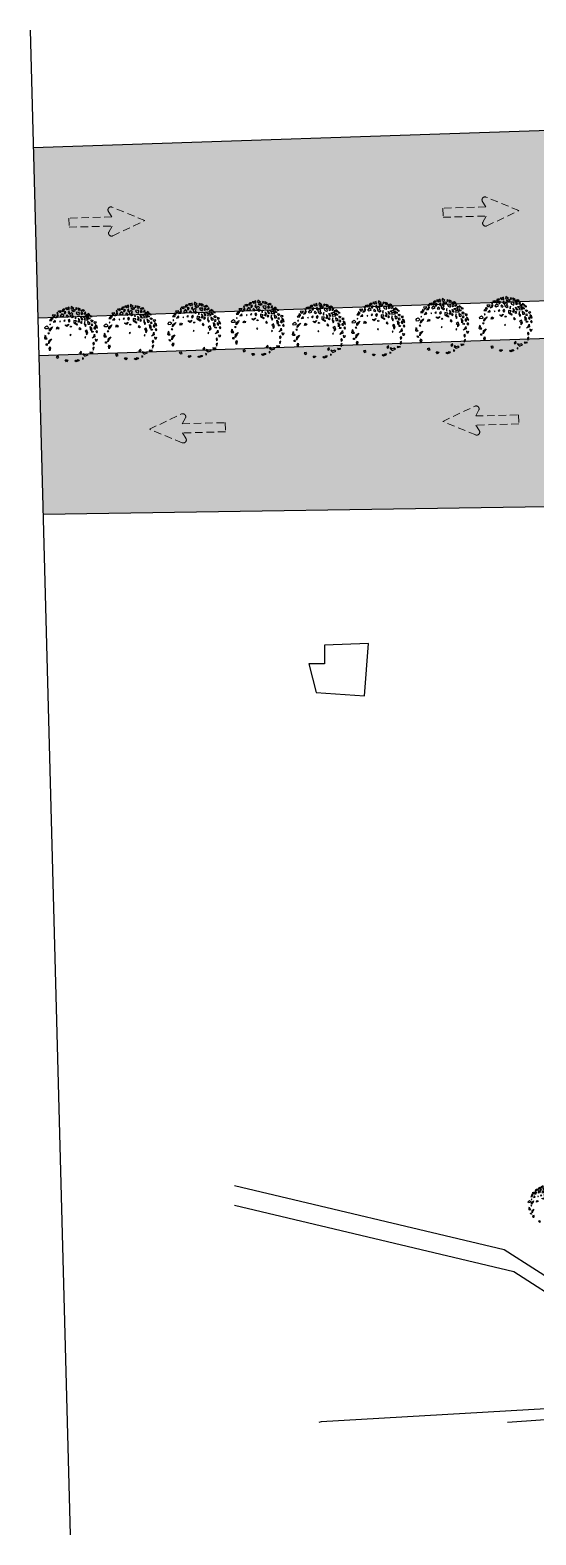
# Model space of a CAD drawing. Header units: inches. Extents: x 625 to 2719, y 1 to 1360.
# Drawn here: x 1983.6 to 2063.8, y 578.4 to 817 of the extents above; entities that cross this region are included whole.
import ezdxf

# ---------------------------------------------------------------- set-up
doc = ezdxf.new("R2010")
doc.units = ezdxf.units.IN
doc.header["$MEASUREMENT"] = 0
doc.linetypes.add('HIDDEN2', pattern=[0.1875, 0.125, -0.0625])
doc.layers.add('CAY', color=94, linetype='Continuous')
doc.layers.add('DIENHOA', color=3, linetype='Continuous')
doc.layers.add('Transito', color=50, linetype='HIDDEN2', lineweight=15)

# ---------------------------------------------------------------- blocks, each defined once
blk = doc.blocks.new('Cay01-mb')
at = {"layer": 'DIENHOA'}
for p, q in [((-1045, 902), (-1128, 819)), ((-1128, 819), (-994, 815)), ((-1022, 986), (-1045, 902)), ((-932, 908), (-1022, 986)), ((-1002, 883), (-932, 908)), ((-994, 815), (-1002, 883)), ((-789, 1112), (-964, 1099)), ((-964, 1099), (-910, 1006)), ((-822, 831), (-932, 723)), ((-910, 1006), (-846, 1025)), ((-846, 1025), (-789, 1112)), ((-805, 745), (-822, 831)), ((-739, 1025), (-804, 959)), ((-804, 959), (-693, 979)), ((-706, 1088), (-739, 1025)), ((-705, 1242), (-724, 1177)), ((-724, 1177), (-663, 1176)), ((-640, 1093), (-706, 1088)), ((-649, 1221), (-705, 1242)), ((-693, 979), (-640, 1093)), ((-663, 1176), (-649, 1221)), ((-645, 1301), (-522, 1333)), ((-578, 1246), (-645, 1301)), ((-567, 1211), (-578, 1246)), ((-522, 1226), (-567, 1211)), ((-430, 1181), (-547, 1048)), ((-547, 1048), (-468, 1005)), ((-522, 1333), (-522, 1226)), ((-468, 1005), (-347, 1050)), ((-449, 1284), (-386, 1423)), ((-369, 1287), (-449, 1284)), ((-427, 1107), (-430, 1181)), ((-375, 1114), (-427, 1107)), ((-386, 1423), (-298, 1419)), ((-366, 1367), (-386, 1316)), ((-386, 1316), (-369, 1287)), ((-347, 1050), (-375, 1114)), ((-308, 842), (-367, 788)), ((-322, 1335), (-366, 1367)), ((-319, 1261), (-334, 1169)), ((-334, 1169), (-274, 1168)), ((-298, 1419), (-322, 1335)), ((-231, 1257), (-319, 1261)), ((-283, 788), (-308, 842)), ((-274, 1168), (-231, 1257)), ((-140, 1458), (-258, 1458)), ((-258, 1458), (-165, 1361)), ((-182, 1091), (-232, 1004)), ((-232, 1004), (-140, 972)), ((-97, 1004), (-182, 1091)), ((-165, 1361), (-123, 1415)), ((-64, 1501), (-140, 1458)), ((-140, 972), (-97, 1004)), ((-123, 1415), (-55, 1382)), ((-47, 853), (-123, 788)), ((-64, 1307), (-114, 1242)), ((-114, 1242), (-81, 1155)), ((-81, 1155), (-47, 1199)), ((-55, 1382), (-64, 1501)), ((-47, 1199), (-64, 1307)), ((-22, 777), (-47, 853)), ((63, 1209), (-30, 1123)), ((-30, 1123), (-13, 1037)), ((-13, 1037), (88, 950)), ((57, 1540), (29, 1436)), ((29, 1436), (88, 1404)), ((189, 1426), (57, 1540)), ((139, 1145), (63, 1209)), ((164, 1328), (71, 1328)), ((71, 1328), (164, 1263)), ((71, 1047), (139, 1145)), ((172, 993), (71, 1047)), ((88, 1404), (189, 1426)), ((88, 950), (172, 993)), ((231, 1350), (164, 1328)), ((164, 1263), (282, 1307)), ((282, 1307), (231, 1350)), ((282, 1004), (248, 928)), ((248, 928), (273, 864)), ((273, 864), (282, 928)), ((341, 1458), (282, 1426)), ((282, 1426), (324, 1382)), ((282, 928), (282, 1004)), ((493, 1220), (316, 1209)), ((316, 1209), (341, 1123)), ((324, 1382), (366, 1404)), ((366, 1404), (341, 1458)), ((341, 1123), (459, 1069)), ((493, 810), (408, 907)), ((408, 907), (434, 766)), ((417, 1339), (434, 1371)), ((459, 1317), (417, 1339)), ((425, 1458), (535, 1393)), ((434, 1371), (425, 1458)), ((442, 1166), (493, 1220)), ((484, 1134), (442, 1166)), ((535, 1393), (459, 1317)), ((459, 1069), (484, 1134)), ((459, 691), (493, 810)), ((552, 1307), (695, 1361)), ((611, 1253), (552, 1307)), ((627, 1199), (552, 1145)), ((552, 1145), (594, 1101)), ((552, 950), (644, 831)), ((611, 777), (552, 950)), ((594, 1101), (686, 1134)), ((619, 1285), (611, 1253)), ((644, 831), (611, 777)), ((670, 1307), (619, 1285)), ((686, 1134), (627, 1199)), ((653, 972), (821, 1015)), ((745, 896), (653, 972)), ((678, 1253), (670, 1307)), ((754, 1296), (678, 1253)), ((695, 1361), (754, 1296)), ((762, 1188), (728, 1112)), ((728, 1112), (821, 1166)), ((754, 874), (728, 799)), ((728, 799), (931, 810)), ((846, 907), (745, 896)), ((846, 885), (754, 874)), ((804, 1231), (762, 1188)), ((821, 1166), (804, 1231)), ((821, 1015), (872, 1112)), ((872, 1112), (846, 907)), ((931, 810), (846, 885)), ((939, 1134), (914, 1091)), ((914, 1091), (948, 1058)), ((956, 983), (914, 918)), ((914, 918), (973, 874)), ((1032, 1069), (939, 1134)), ((948, 1058), (1032, 1069)), ((973, 907), (956, 983)), ((1057, 874), (973, 907)), ((973, 874), (1057, 874)), ((1040, 1037), (1032, 1004)), ((1032, 1004), (1091, 961)), ((1158, 972), (1040, 1037)), ((1091, 961), (1158, 972)), ((-1395, 21), (-1421, -120)), ((-1328, -12), (-1395, 21)), ((-1379, 453), (-1328, 507)), ((-1362, 377), (-1379, 453)), ((-1244, 388), (-1362, 377)), ((-1328, 507), (-1269, 539)), ((-1269, 539), (-1185, 453)), ((-1185, 453), (-1244, 388)), ((-1134, 140), (-1227, 151)), ((-1227, 151), (-1185, 107)), ((-1185, 107), (-1134, 140)), ((-1008, 410), (-1143, 259)), ((-1143, 259), (-1126, 377)), ((-1126, 377), (-974, 485)), ((-1075, 637), (-1117, 604)), ((-1117, 604), (-1084, 594)), ((-1084, 594), (-1075, 637)), ((-974, 485), (-1008, 410)), ((-932, 723), (-805, 745)), ((-763, 345), (-721, 464)), ((-704, 377), (-763, 345)), ((-721, 464), (-637, 421)), ((-662, 345), (-704, 377)), ((-637, 421), (-662, 345)), ((-544, 756), (-569, 788)), ((-569, 788), (-569, 734)), ((-569, 734), (-544, 756)), ((-367, 788), (-342, 766)), ((-342, 766), (-283, 788)), ((-283, 572), (-199, 539)), ((-283, 529), (-283, 572)), ((-199, 475), (-283, 529)), ((-199, 539), (-106, 594)), ((-140, 539), (-199, 475)), ((-106, 594), (-140, 539)), ((-123, 788), (-81, 702)), ((-81, 702), (-22, 777)), ((-13, 42), (-55, 21)), ((-55, 21), (-30, -1)), ((-30, -1), (4, 10)), ((-13, 485), (21, 496)), ((-13, 431), (-13, 485)), ((46, 453), (-13, 431)), ((4, 10), (-13, 42)), ((21, 496), (46, 453)), ((172, 788), (164, 658)), ((164, 658), (341, 550)), ((316, 756), (172, 788)), ((240, 648), (316, 756)), ((383, 572), (240, 648)), ((341, 550), (383, 572)), ((434, 766), (366, 723)), ((366, 723), (459, 691)), ((476, 410), (434, 345)), ((434, 345), (493, 291)), ((501, 356), (476, 410)), ((493, 291), (543, 313)), ((543, 313), (501, 356)), ((552, 723), (518, 648)), ((518, 648), (568, 626)), ((611, 669), (552, 723)), ((568, 626), (611, 669)), ((762, 712), (728, 594)), ((728, 594), (779, 453)), ((855, 259), (754, 194)), ((754, 194), (813, 129)), ((762, 572), (762, 712)), ((821, 529), (762, 572)), ((779, 453), (821, 529)), ((813, 129), (821, 10)), ((821, 10), (905, 96)), ((905, 96), (855, 259)), ((1040, 615), (905, 712)), ((905, 712), (922, 572)), ((922, 572), (998, 561)), ((998, 561), (1040, 615)), ((1049, 313), (1032, 442)), ((1032, 442), (1116, 313)), ((1057, 226), (1049, 313)), ((1116, 313), (1057, 226)), ((1082, 766), (1116, 799)), ((1091, 723), (1082, 766)), ((1133, 572), (1082, 550)), ((1082, 550), (1091, 507)), ((1141, 680), (1091, 723)), ((1091, 507), (1158, 496)), ((1108, 140), (1116, 205)), ((1175, 129), (1108, 140)), ((1116, 799), (1184, 756)), ((1116, 205), (1184, 172)), ((1184, 539), (1133, 572)), ((1184, 756), (1141, 680)), ((1158, 496), (1184, 539)), ((1184, 172), (1175, 129)), ((1209, -87), (1259, 21)), ((1268, 691), (1234, 648)), ((1234, 648), (1285, 604)), ((1243, 421), (1234, 334)), ((1234, 334), (1293, 291)), ((1327, 345), (1243, 421)), ((1259, 21), (1268, -109)), ((1369, 658), (1268, 691)), ((1285, 604), (1369, 658)), ((1293, 291), (1327, 345)), ((1386, 464), (1302, 529)), ((1302, 529), (1327, 431)), ((1327, 431), (1428, 345)), ((1386, 215), (1327, 161)), ((1327, 161), (1377, 96)), ((1377, 96), (1420, 129)), ((1428, 345), (1386, 464)), ((1420, 129), (1386, 215)), ((-1421, -120), (-1395, -152)), ((-1395, -152), (-1277, -152)), ((-1362, -98), (-1328, -12)), ((-1294, -120), (-1362, -98)), ((-1328, -487), (-1336, -411)), ((-1336, -411), (-1286, -422)), ((-1277, -498), (-1328, -487)), ((-1277, -152), (-1294, -120)), ((-1286, -422), (-1277, -498)), ((-1202, -422), (-1176, -238)), ((-1117, -271), (-1202, -422)), ((-1185, -671), (-1126, -584)), ((-1151, -790), (-1185, -671)), ((-1176, -238), (-1041, -163)), ((-1126, -703), (-1151, -790)), ((-1126, -584), (-1100, -660)), ((-1100, -660), (-1126, -703)), ((-1041, -163), (-1117, -271)), ((771, -87), (728, -130)), ((728, -130), (762, -163)), ((762, -163), (771, -87)), ((1116, -174), (1209, -87)), ((1268, -109), (1116, -174)), ((1200, -390), (1150, -444)), ((1150, -444), (1175, -552)), ((1226, -671), (1150, -714)), ((1150, -714), (1158, -822)), ((1158, -822), (1200, -757)), ((1175, -552), (1234, -487)), ((1234, -487), (1200, -390)), ((1200, -757), (1226, -671)), ((1352, -271), (1285, -238)), ((1285, -238), (1302, -325)), ((1302, -325), (1369, -325)), ((1411, -260), (1352, -271)), ((1369, -325), (1411, -260)), ((-713, -1092), (-822, -1114)), ((-822, -1114), (-763, -1189)), ((-763, -1189), (-671, -1168)), ((-671, -1168), (-713, -1092)), ((-283, -1395), (-350, -1297)), ((-350, -1297), (-258, -1297)), ((-199, -1319), (-283, -1395)), ((-258, -1297), (-199, -1319)), ((164, -1362), (214, -1330)), ((248, -1416), (164, -1362)), ((214, -1330), (231, -1341)), ((231, -1341), (316, -1341)), ((366, -1362), (248, -1416)), ((316, -1341), (316, -1297)), ((316, -1297), (400, -1308)), ((400, -1308), (366, -1362)), ((526, -865), (434, -952)), ((434, -952), (467, -1006)), ((467, -1006), (543, -962)), ((543, -962), (526, -865)), ((577, -1211), (577, -1276)), ((644, -1254), (577, -1211)), ((577, -1276), (644, -1254)), ((627, -995), (611, -1027)), ((611, -1027), (712, -1124)), ((712, -1049), (627, -995)), ((821, -1016), (712, -1049)), ((712, -1124), (880, -1070)), ((880, -1070), (821, -1016)), ((1150, -941), (973, -919)), ((973, -919), (990, -984)), ((990, -984), (1150, -941))]:
    blk.add_line(p, q, dxfattribs=at)
blk = doc.blocks.new('flecha')
blk.add_hatch(color=0).paths.add_polyline_path([(-0.237, -0.536, 0.664581), (-0.172, -0.6), (-0.075, -0.544), (-0.075, -1.25), (0.075, -1.25), (0.075, -0.544), (0.172, -0.6, 0.664581), (0.237, -0.536), (0, 0)])
at = {"color": 0}
blk.add_lwpolyline([(-0.075, -0.544), (-0.172, -0.6, -0.664581), (-0.237, -0.536), (0, 0), (0.237, -0.536, -0.664581), (0.172, -0.6), (0.075, -0.544), (0.075, -1.25), (-0.075, -1.25)], format="xyb", close=True, dxfattribs=at)

msp = doc.modelspace()

# ---------------------------------------------------------------- hatches: boundary and pattern name
at = {"true_color": 0x939598, "transparency": 33554549}
h = msp.add_hatch(color=252, dxfattribs=at)
h.dxf.hatch_style = 1
h.paths.add_polyline_path([(2338.4449, 783.38626), (2337.72504, 810.37735), (1984.11553, 798.41708), (1984.8354, 771.42598)])
h = msp.add_hatch(color=252, dxfattribs=at)
h.dxf.hatch_style = 1
h.paths.add_polyline_path([(1984.99537, 765.42796), (1985.66688, 740.24998), (2073.93897, 741.57122), (2081.91138, 741.69055), (2252.8533, 747.47239), (2254.48194, 747.52747), (2254.48438, 747.48131), (2264.8972, 747.60953), (2339.39909, 747.60953), (2338.60487, 777.38824)])

# ---------------------------------------------------------------- linework, layer by layer
for p, q in [((1983.61878, 817.04249), (1989.98329, 578.40837)), ((1984.11553, 798.41708), (2337.72504, 810.37735)), ((1984.8354, 771.42598), (2338.4449, 783.38626)), ((1984.99537, 765.42796), (2338.60487, 777.38824)), ((2073.93897, 741.57122), (1985.66688, 740.24998)), ((2037.25778, 719.75767), (2030.28319, 719.49923)), ((2030.28319, 719.49923), (2030.28319, 716.55603)), ((2036.65377, 711.4651), (2037.25778, 719.75767)), ((2027.81459, 716.55603), (2029.00908, 712.02192)), ((2030.28319, 716.55603), (2027.81459, 716.55603)), ((2029.00908, 712.02192), (2036.65377, 711.4651)), ((2016.02106, 633.80352), (2058.81326, 623.67057)), ((2016.02106, 630.69185), (2060.34912, 620.20564)), ((2058.81326, 623.67057), (2095.41141, 600.15417)), ((2060.34912, 620.20564), (2091.6477, 599.93392)), ((2091.6477, 599.93392), (2029.7971, 596.31452)), ((2093.54621, 598.68769), (2059.3123, 596.24469)), ((2029.7971, 596.31452), (2029.40104, 596.24469))]:
    msp.add_line(p, q)

# ---------------------------------------------------------------- block references
at = {"layer": 'CAY'}
for p, xscale, yscale, zscale, rotation in [((1990.09924, 768.63557), 0.002978545028268138, 0.002978545028268138, 0.002978545028268138, 1.527748834508687), ((1999.51312, 768.95398), 0.002978545028268138, 0.002978545028268138, 0.002978545028268138, 1.527748834508687), ((2009.64284, 769.2966), 0.002978545028268138, 0.002978545028268138, 0.002978545028268138, 1.527748834508687), ((2019.70076, 769.6368), 0.002978545028268138, 0.002978545028268138, 0.002978545028268138, 1.527748834508687), ((2029.42088, 769.22413), 0.002978545028268138, 0.002978545028268138, 0.002978545028268138, 1.527748834508687), ((2038.83475, 769.54254), 0.002978545028268138, 0.002978545028268138, 0.002978545028268138, 1.527748834508687), ((2048.96448, 769.88516), 0.002978545028268138, 0.002978545028268138, 0.002978545028268138, 1.527748834508687), ((2059.0224, 770.22536), 0.002978545028268138, 0.002978545028268138, 0.002978545028268138, 1.527748834508687), ((2065.58425, 630.70818), 0.002084981519787696, 0.002084981519787696, 0.002084981519787696, 8.769938646110027)]:
    msp.add_blockref('Cay01-mb', p, dxfattribs=dict(at, xscale=xscale, yscale=yscale, zscale=zscale, rotation=rotation))
at = {"layer": 'Transito', "yscale": 9.630864016144187, "zscale": 9.630864016144187}
for p, xscale, rotation in [((2061.14344, 788.41317), -9.630864016144187, 271.5277488345087), ((2001.82619, 786.83115), -9.630864016144187, 271.5277488345087), ((2049.0613, 754.98707), 9.630864016144187, 91.52774883450871), ((2002.53798, 753.74627), 9.630864016144187, 91.52774883450871)]:
    msp.add_blockref('flecha', p, dxfattribs=dict(at, xscale=xscale, rotation=rotation))

doc.saveas('drawing.dxf')
